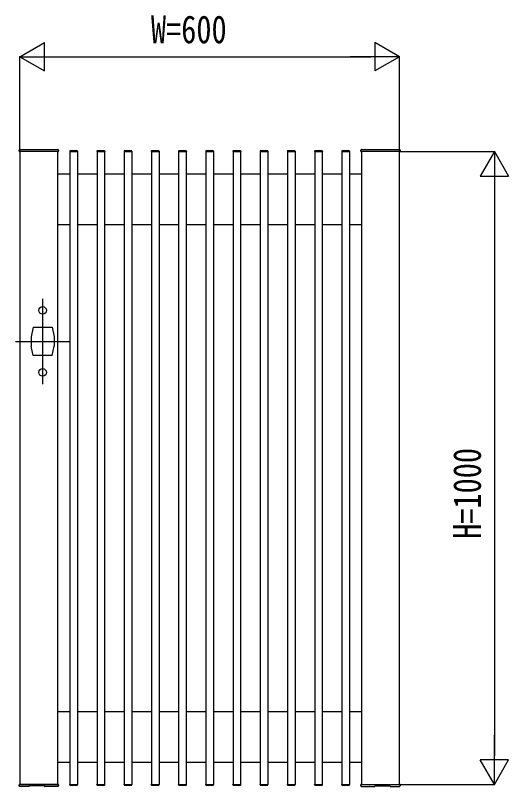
# Model space of a CAD drawing. Units: millimetres, scale not verified. Extents: x -4205 to 4205, y -2970 to 2970.
# Drawn here: x -1712 to -932, y 372 to 1590 of the extents above; entities that cross this region are included whole.
import ezdxf
from ezdxf.enums import TextEntityAlignment as Align

# ---------------------------------------------------------------- set-up
doc = ezdxf.new("R2010")
doc.units = ezdxf.units.MM
doc.header["$LTSCALE"] = 20
for name, color, linetype in [('0-2_YKK_12', 2, 'Continuous'), ('0-3_YKK_A1', 4, 'Continuous'), ('0-4_YKK_D', 6, 'Continuous')]:
    doc.layers.add(name, color=color, linetype=linetype)
doc.styles.add('ＭＳ ゴシック', font='')
doc.styles.get('ＭＳ ゴシック').set_extended_font_data('MS Gothic')

msp = doc.modelspace()

# ---------------------------------------------------------------- linework, layer by layer
at = {"layer": '0-2_YKK_12'}
for p, q in [((-1668.98, 1142.5), (-1668.98, 1007.5)), ((-1711.98, 1075), (-1625.98, 1075))]:
    msp.add_line(p, q, dxfattribs=at)
at = {"layer": '0-3_YKK_A1'}
for p, q in [((-1705.98, 1375.5), (-1705.98, 1377.5)), ((-1704.98, 1378.5), (-1644.98, 1378.5)), ((-1643.98, 1377.5), (-1643.98, 1375.5)), ((-1165.98, 1375.5), (-1165.98, 1377.5)), ((-1164.98, 1378.5), (-1104.98, 1378.5)), ((-1103.98, 1377.5), (-1103.98, 1375.5)), ((-1644.48, 1375), (-1705.48, 1375)), ((-1626.18, 1375.5), (-1626.18, 1375)), ((-1626.18, 1375), (-1613.78, 1375)), ((-1625.98, 1375), (-1625.98, 375)), ((-1625.98, 1375), (-1613.98, 1375)), ((-1625.18, 1376.5), (-1614.78, 1376.5)), ((-1613.98, 1375), (-1613.98, 375)), ((-1613.78, 1375.5), (-1613.78, 1375)), ((-1583.18, 1375.5), (-1583.18, 1375)), ((-1583.18, 1375), (-1570.78, 1375)), ((-1582.98, 1375), (-1582.98, 375)), ((-1582.98, 1375), (-1570.98, 1375)), ((-1582.18, 1376.5), (-1571.78, 1376.5)), ((-1570.98, 1375), (-1570.98, 375)), ((-1570.78, 1375.5), (-1570.78, 1375)), ((-1540.18, 1375.5), (-1540.18, 1375)), ((-1540.18, 1375), (-1527.78, 1375)), ((-1539.98, 1375), (-1539.98, 375)), ((-1539.98, 1375), (-1527.98, 1375)), ((-1539.18, 1376.5), (-1528.78, 1376.5)), ((-1527.98, 1375), (-1527.98, 375)), ((-1527.78, 1375.5), (-1527.78, 1375)), ((-1497.18, 1375.5), (-1497.18, 1375)), ((-1497.18, 1375), (-1484.78, 1375)), ((-1496.98, 1375), (-1496.98, 375)), ((-1496.98, 1375), (-1484.98, 1375)), ((-1496.18, 1376.5), (-1485.78, 1376.5)), ((-1484.98, 1375), (-1484.98, 375)), ((-1484.78, 1375.5), (-1484.78, 1375)), ((-1454.18, 1375.5), (-1454.18, 1375)), ((-1454.18, 1375), (-1441.78, 1375)), ((-1453.98, 1375), (-1453.98, 375)), ((-1453.98, 1375), (-1441.98, 1375)), ((-1453.18, 1376.5), (-1442.78, 1376.5)), ((-1441.98, 1375), (-1441.98, 375)), ((-1441.78, 1375.5), (-1441.78, 1375)), ((-1411.18, 1375.5), (-1411.18, 1375)), ((-1411.18, 1375), (-1398.78, 1375)), ((-1410.98, 1375), (-1410.98, 375)), ((-1410.98, 1375), (-1398.98, 1375)), ((-1410.18, 1376.5), (-1399.78, 1376.5)), ((-1398.98, 1375), (-1398.98, 375)), ((-1398.78, 1375.5), (-1398.78, 1375)), ((-1368.18, 1375.5), (-1368.18, 1375)), ((-1368.18, 1375), (-1355.78, 1375)), ((-1367.98, 1375), (-1367.98, 375)), ((-1367.98, 1375), (-1355.98, 1375)), ((-1367.18, 1376.5), (-1356.78, 1376.5)), ((-1355.98, 1375), (-1355.98, 375)), ((-1355.78, 1375.5), (-1355.78, 1375)), ((-1325.18, 1375.5), (-1325.18, 1375)), ((-1325.18, 1375), (-1312.78, 1375)), ((-1324.98, 1375), (-1324.98, 375)), ((-1324.98, 1375), (-1312.98, 1375)), ((-1324.18, 1376.5), (-1313.78, 1376.5)), ((-1312.98, 1375), (-1312.98, 375)), ((-1312.78, 1375.5), (-1312.78, 1375)), ((-1282.18, 1375.5), (-1282.18, 1375)), ((-1282.18, 1375), (-1269.78, 1375)), ((-1281.98, 1375), (-1281.98, 375)), ((-1281.98, 1375), (-1269.98, 1375)), ((-1281.18, 1376.5), (-1270.78, 1376.5)), ((-1269.98, 1375), (-1269.98, 375)), ((-1269.78, 1375.5), (-1269.78, 1375)), ((-1239.18, 1375.5), (-1239.18, 1375)), ((-1239.18, 1375), (-1226.78, 1375)), ((-1238.98, 1375), (-1238.98, 375)), ((-1238.98, 1375), (-1226.98, 1375)), ((-1238.18, 1376.5), (-1227.78, 1376.5)), ((-1226.98, 1375), (-1226.98, 375)), ((-1226.78, 1375.5), (-1226.78, 1375)), ((-1196.18, 1375.5), (-1196.18, 1375)), ((-1196.18, 1375), (-1183.78, 1375)), ((-1195.98, 1375), (-1195.98, 375)), ((-1195.98, 1375), (-1183.98, 1375)), ((-1195.18, 1376.5), (-1184.78, 1376.5)), ((-1183.98, 1375), (-1183.98, 375)), ((-1183.78, 1375.5), (-1183.78, 1375)), ((-1104.48, 1375), (-1165.48, 1375)), ((-1644.98, 1340), (-1625.98, 1340)), ((-1613.98, 1340), (-1582.98, 1340)), ((-1570.98, 1340), (-1539.98, 1340)), ((-1527.98, 1340), (-1496.98, 1340)), ((-1484.98, 1340), (-1453.98, 1340)), ((-1441.98, 1340), (-1410.98, 1340)), ((-1398.98, 1340), (-1367.98, 1340)), ((-1355.98, 1340), (-1324.98, 1340)), ((-1312.98, 1340), (-1281.98, 1340)), ((-1269.98, 1340), (-1238.98, 1340)), ((-1226.98, 1340), (-1195.98, 1340)), ((-1183.98, 1340), (-1164.98, 1340)), ((-1644.98, 1260), (-1625.98, 1260)), ((-1613.98, 1260), (-1582.98, 1260)), ((-1570.98, 1260), (-1539.98, 1260)), ((-1527.98, 1260), (-1496.98, 1260)), ((-1484.98, 1260), (-1453.98, 1260)), ((-1441.98, 1260), (-1410.98, 1260)), ((-1398.98, 1260), (-1367.98, 1260)), ((-1355.98, 1260), (-1324.98, 1260)), ((-1312.98, 1260), (-1281.98, 1260)), ((-1269.98, 1260), (-1238.98, 1260)), ((-1226.98, 1260), (-1195.98, 1260)), ((-1183.98, 1260), (-1164.98, 1260)), ((-1683.98, 1097.5), (-1686.98, 1082.5)), ((-1683.98, 1097.5), (-1653.98, 1097.5)), ((-1653.98, 1097.5), (-1650.98, 1082.5)), ((-1686.98, 1082.5), (-1686.98, 1067.5)), ((-1650.98, 1082.5), (-1650.98, 1067.5)), ((-1683.98, 1052.5), (-1686.98, 1067.5)), ((-1653.98, 1052.5), (-1650.98, 1067.5)), ((-1653.98, 1052.5), (-1683.98, 1052.5)), ((-1644.98, 490), (-1625.98, 490)), ((-1613.98, 490), (-1582.98, 490)), ((-1570.98, 490), (-1539.98, 490)), ((-1527.98, 490), (-1496.98, 490)), ((-1484.98, 490), (-1453.98, 490)), ((-1441.98, 490), (-1410.98, 490)), ((-1398.98, 490), (-1367.98, 490)), ((-1355.98, 490), (-1324.98, 490)), ((-1312.98, 490), (-1281.98, 490)), ((-1269.98, 490), (-1238.98, 490)), ((-1226.98, 490), (-1195.98, 490)), ((-1183.98, 490), (-1164.98, 490)), ((-1644.98, 410), (-1625.98, 410)), ((-1613.98, 410), (-1582.98, 410)), ((-1570.98, 410), (-1539.98, 410)), ((-1527.98, 410), (-1496.98, 410)), ((-1484.98, 410), (-1453.98, 410)), ((-1441.98, 410), (-1410.98, 410)), ((-1398.98, 410), (-1367.98, 410)), ((-1355.98, 410), (-1324.98, 410)), ((-1312.98, 410), (-1281.98, 410)), ((-1269.98, 410), (-1238.98, 410)), ((-1226.98, 410), (-1195.98, 410)), ((-1183.98, 410), (-1164.98, 410)), ((-1705.98, 374.47), (-1705.98, 374.41)), ((-1705.98, 374.41), (-1705.93, 373.52)), ((-1705.93, 372.44), (-1705.98, 373.48)), ((-1704.98, 375), (-1705.48, 375)), ((-1644.98, 375), (-1704.98, 375)), ((-1690.89, 371.5), (-1704.93, 371.5)), ((-1690.39, 372.07), (-1690.35, 372.76)), ((-1690.39, 371.97), (-1690.39, 372.07)), ((-1666.74, 372.82), (-1689.82, 372.83)), ((-1666.21, 372.75), (-1666.17, 371.97)), ((-1661.08, 371.5), (-1665.67, 371.5)), ((-1645.04, 371.5), (-1654.89, 371.5)), ((-1644.48, 375), (-1644.98, 375)), ((-1643.98, 373.48), (-1644.04, 372.44)), ((-1644.03, 373.52), (-1643.98, 374.41)), ((-1643.98, 374.41), (-1643.98, 374.47)), ((-1626.18, 375), (-1613.78, 375)), ((-1626.18, 374.5), (-1626.18, 375)), ((-1625.98, 375), (-1613.98, 375)), ((-1625.18, 373.5), (-1614.78, 373.5)), ((-1613.78, 374.5), (-1613.78, 375)), ((-1583.18, 375), (-1570.78, 375)), ((-1583.18, 374.5), (-1583.18, 375)), ((-1582.98, 375), (-1570.98, 375)), ((-1582.18, 373.5), (-1571.78, 373.5)), ((-1570.78, 374.5), (-1570.78, 375)), ((-1540.18, 375), (-1527.78, 375)), ((-1540.18, 374.5), (-1540.18, 375)), ((-1539.98, 375), (-1527.98, 375)), ((-1539.18, 373.5), (-1528.78, 373.5)), ((-1527.78, 374.5), (-1527.78, 375)), ((-1497.18, 375), (-1484.78, 375)), ((-1497.18, 374.5), (-1497.18, 375)), ((-1496.98, 375), (-1484.98, 375)), ((-1496.18, 373.5), (-1485.78, 373.5)), ((-1484.78, 374.5), (-1484.78, 375)), ((-1454.18, 375), (-1441.78, 375)), ((-1454.18, 374.5), (-1454.18, 375)), ((-1453.98, 375), (-1441.98, 375)), ((-1453.18, 373.5), (-1442.78, 373.5)), ((-1441.78, 374.5), (-1441.78, 375)), ((-1411.18, 375), (-1398.78, 375)), ((-1411.18, 374.5), (-1411.18, 375)), ((-1410.98, 375), (-1398.98, 375)), ((-1410.18, 373.5), (-1399.78, 373.5)), ((-1398.78, 374.5), (-1398.78, 375)), ((-1368.18, 375), (-1355.78, 375)), ((-1368.18, 374.5), (-1368.18, 375)), ((-1367.98, 375), (-1355.98, 375)), ((-1367.18, 373.5), (-1356.78, 373.5)), ((-1355.78, 374.5), (-1355.78, 375)), ((-1325.18, 375), (-1312.78, 375)), ((-1325.18, 374.5), (-1325.18, 375)), ((-1324.98, 375), (-1312.98, 375)), ((-1324.18, 373.5), (-1313.78, 373.5)), ((-1312.78, 374.5), (-1312.78, 375)), ((-1282.18, 375), (-1269.78, 375)), ((-1282.18, 374.5), (-1282.18, 375)), ((-1281.98, 375), (-1269.98, 375)), ((-1281.18, 373.5), (-1270.78, 373.5)), ((-1269.78, 374.5), (-1269.78, 375)), ((-1239.18, 375), (-1226.78, 375)), ((-1239.18, 374.5), (-1239.18, 375)), ((-1238.98, 375), (-1226.98, 375)), ((-1238.18, 373.5), (-1227.78, 373.5)), ((-1226.78, 374.5), (-1226.78, 375)), ((-1196.18, 375), (-1183.78, 375)), ((-1196.18, 374.5), (-1196.18, 375)), ((-1195.98, 375), (-1183.98, 375)), ((-1195.18, 373.5), (-1184.78, 373.5)), ((-1183.78, 374.5), (-1183.78, 375)), ((-1165.98, 374.41), (-1165.98, 374.47)), ((-1165.93, 373.52), (-1165.98, 374.41)), ((-1165.98, 373.48), (-1165.93, 372.44)), ((-1165.48, 375), (-1164.98, 375)), ((-1164.98, 375), (-1104.98, 375)), ((-1164.92, 371.5), (-1155.07, 371.5)), ((-1148.88, 371.5), (-1144.29, 371.5)), ((-1143.75, 372.75), (-1143.79, 371.97)), ((-1143.22, 372.82), (-1120.14, 372.83)), ((-1119.57, 372.07), (-1119.61, 372.76)), ((-1119.57, 371.97), (-1119.57, 372.07)), ((-1119.07, 371.5), (-1105.03, 371.5)), ((-1104.98, 375), (-1104.48, 375)), ((-1104.04, 372.44), (-1103.98, 373.48)), ((-1103.98, 374.41), (-1104.03, 373.52)), ((-1103.98, 374.47), (-1103.98, 374.41))]:
    msp.add_line(p, q, dxfattribs=at)
for points in [[(-1704.98, 1375), (-1704.98, 375), (-1644.98, 375), (-1644.98, 1375)], [(-1164.98, 1375), (-1164.98, 375), (-1104.98, 375), (-1104.98, 1375)]]:
    msp.add_lwpolyline(points, close=True, dxfattribs=at)
for points in [[(-1705.98, 373.47), (-1705.98, 373.58), (-1705.98, 373.92), (-1705.98, 374.47)], [(-1705.93, 373.52), (-1705.93, 373.15), (-1705.93, 372.85), (-1705.93, 372.64), (-1705.93, 372.49), (-1705.93, 372.47)], [(-1704.93, 371.52), (-1705.08, 371.53), (-1705.23, 371.57), (-1705.37, 371.64), (-1705.5, 371.72), (-1705.62, 371.83), (-1705.72, 371.95), (-1705.79, 372.08), (-1705.85, 372.22), (-1705.88, 372.34), (-1705.89, 372.4)], [(-1689.82, 372.82), (-1689.99, 372.82), (-1690.16, 372.81), (-1690.31, 372.8), (-1690.43, 372.78), (-1690.53, 372.76), (-1690.56, 372.75)], [(-1666.74, 372.82), (-1666.74, 372.82), (-1666.74, 372.82)], [(-1666.74, 372.82), (-1666.74, 372.82), (-1666.74, 372.82)], [(-1666.01, 372.75), (-1666.03, 372.76), (-1666.1, 372.77), (-1666.2, 372.79), (-1666.32, 372.8), (-1666.45, 372.81), (-1666.59, 372.82), (-1666.74, 372.82)], [(-1654.89, 371.5), (-1654.92, 371.5), (-1655.05, 371.51), (-1655.25, 371.51), (-1655.53, 371.52), (-1655.88, 371.53), (-1656.28, 371.54), (-1656.73, 371.55), (-1657.22, 371.56), (-1657.73, 371.56), (-1658.24, 371.56), (-1658.75, 371.56), (-1659.23, 371.55), (-1659.69, 371.54), (-1660.09, 371.53), (-1660.44, 371.52), (-1660.72, 371.51), (-1660.92, 371.51), (-1661.05, 371.5), (-1661.08, 371.5)], [(-1658.31, 371.56), (-1658.1, 371.56), (-1657.88, 371.56)], [(-1644.07, 372.39), (-1644.09, 372.3), (-1644.13, 372.16), (-1644.2, 372.01), (-1644.3, 371.87), (-1644.42, 371.75), (-1644.55, 371.66), (-1644.7, 371.58), (-1644.87, 371.53), (-1645.03, 371.52)], [(-1644.03, 372.45), (-1644.03, 372.45), (-1644.03, 372.51), (-1644.03, 372.67), (-1644.03, 372.92), (-1644.03, 373.52), (-1644.03, 373.52)], [(-1643.98, 374.47), (-1643.98, 373.92), (-1643.98, 373.58), (-1643.98, 373.47)], [(-1165.98, 374.47), (-1165.98, 373.92), (-1165.98, 373.58), (-1165.98, 373.47)], [(-1165.93, 372.45), (-1165.93, 372.45), (-1165.93, 372.51), (-1165.93, 372.67), (-1165.93, 372.92), (-1165.93, 373.52), (-1165.93, 373.52)], [(-1165.89, 372.39), (-1165.87, 372.3), (-1165.83, 372.16), (-1165.76, 372.01), (-1165.66, 371.87), (-1165.54, 371.75), (-1165.41, 371.66), (-1165.26, 371.58), (-1165.09, 371.53), (-1164.93, 371.52)], [(-1155.07, 371.5), (-1155.04, 371.5), (-1154.91, 371.51), (-1154.71, 371.51), (-1154.43, 371.52), (-1154.08, 371.53), (-1153.68, 371.54), (-1153.23, 371.55), (-1152.74, 371.56), (-1152.23, 371.56), (-1151.72, 371.56), (-1151.21, 371.56), (-1150.73, 371.55), (-1150.27, 371.54), (-1149.87, 371.53), (-1149.52, 371.52), (-1149.24, 371.51), (-1149.04, 371.51), (-1148.91, 371.5), (-1148.88, 371.5)], [(-1151.65, 371.56), (-1151.86, 371.56), (-1152.08, 371.56)], [(-1143.95, 372.75), (-1143.93, 372.76), (-1143.86, 372.77), (-1143.76, 372.79), (-1143.64, 372.8), (-1143.51, 372.81), (-1143.37, 372.82), (-1143.22, 372.82)], [(-1143.22, 372.82), (-1143.22, 372.82), (-1143.22, 372.82)], [(-1143.22, 372.82), (-1143.22, 372.82), (-1143.22, 372.82)], [(-1120.14, 372.82), (-1119.97, 372.82), (-1119.8, 372.81), (-1119.65, 372.8), (-1119.53, 372.78), (-1119.44, 372.76), (-1119.4, 372.75)], [(-1105.03, 371.52), (-1104.88, 371.53), (-1104.73, 371.57), (-1104.59, 371.64), (-1104.46, 371.72), (-1104.34, 371.83), (-1104.24, 371.95), (-1104.17, 372.08), (-1104.11, 372.22), (-1104.08, 372.34), (-1104.07, 372.4)], [(-1104.03, 373.52), (-1104.03, 373.15), (-1104.03, 372.85), (-1104.03, 372.64), (-1104.03, 372.49), (-1104.03, 372.47)], [(-1103.98, 373.47), (-1103.98, 373.58), (-1103.98, 373.92), (-1103.98, 374.47)]]:
    msp.add_lwpolyline(points, dxfattribs=at)
for centre in [(-1668.98, 1124), (-1668.98, 1026)]:
    msp.add_circle(centre, 6, dxfattribs=at)
for centre, radius, start, end in [((-1704.98, 1377.5), 1, 90, 180), ((-1644.98, 1377.5), 1, 0, 90), ((-1164.98, 1377.5), 1, 90, 180), ((-1104.98, 1377.5), 1, 0, 90), ((-1705.48, 1375.5), 0.5, 180, 270), ((-1644.48, 1375.5), 0.5, 270, 0), ((-1625.18, 1375.5), 1, 90, 180), ((-1614.78, 1375.5), 1, 0, 90), ((-1582.18, 1375.5), 1, 90, 180), ((-1571.78, 1375.5), 1, 0, 90), ((-1539.18, 1375.5), 1, 90, 180), ((-1528.78, 1375.5), 1, 0, 90), ((-1496.18, 1375.5), 1, 90, 180), ((-1485.78, 1375.5), 1, 0, 90), ((-1453.18, 1375.5), 1, 90, 180), ((-1442.78, 1375.5), 1, 0, 90), ((-1410.18, 1375.5), 1, 90, 180), ((-1399.78, 1375.5), 1, 0, 90), ((-1367.18, 1375.5), 1, 90, 180), ((-1356.78, 1375.5), 1, 0, 90), ((-1324.18, 1375.5), 1, 90, 180), ((-1313.78, 1375.5), 1, 0, 90), ((-1281.18, 1375.5), 1, 90, 180), ((-1270.78, 1375.5), 1, 0, 90), ((-1238.18, 1375.5), 1, 90, 180), ((-1227.78, 1375.5), 1, 0, 90), ((-1195.18, 1375.5), 1, 90, 180), ((-1184.78, 1375.5), 1, 0, 90), ((-1165.48, 1375.5), 0.5, 180, 270), ((-1104.48, 1375.5), 0.5, 270, 0), ((-1705.48, 374.5), 0.5, 90, 183), ((-1690.89, 372), 0.5, 270.59375, 357), ((-1665.67, 372), 0.5, 183, 269.48495), ((-1644.48, 374.5), 0.5, 357, 90), ((-1625.18, 374.5), 1, 180, 270), ((-1614.78, 374.5), 1, 270, 0), ((-1582.18, 374.5), 1, 180, 270), ((-1571.78, 374.5), 1, 270, 0), ((-1539.18, 374.5), 1, 180, 270), ((-1528.78, 374.5), 1, 270, 0), ((-1496.18, 374.5), 1, 180, 270), ((-1485.78, 374.5), 1, 270, 0), ((-1453.18, 374.5), 1, 180, 270), ((-1442.78, 374.5), 1, 270, 0), ((-1410.18, 374.5), 1, 180, 270), ((-1399.78, 374.5), 1, 270, 0), ((-1367.18, 374.5), 1, 180, 270), ((-1356.78, 374.5), 1, 270, 0), ((-1324.18, 374.5), 1, 180, 270), ((-1313.78, 374.5), 1, 270, 0), ((-1281.18, 374.5), 1, 180, 270), ((-1270.78, 374.5), 1, 270, 0), ((-1238.18, 374.5), 1, 180, 270), ((-1227.78, 374.5), 1, 270, 0), ((-1195.18, 374.5), 1, 180, 270), ((-1184.78, 374.5), 1, 270, 0), ((-1165.48, 374.5), 0.5, 90, 183), ((-1144.29, 372), 0.5, 270.51505, 357), ((-1119.07, 372), 0.5, 183, 269.40625), ((-1104.48, 374.5), 0.5, 357, 90)]:
    msp.add_arc(centre, radius, start, end, dxfattribs=at)
at = {"layer": '0-4_YKK_D'}
for p, q in [((-1704.98, 1525), (-1666.01, 1547.5)), ((-1666.01, 1502.5), (-1666.01, 1547.5)), ((-1104.98, 1525), (-1143.95, 1547.5)), ((-1143.95, 1547.5), (-1143.95, 1502.5)), ((-1704.98, 1376), (-1704.98, 1526)), ((-1704.98, 1525), (-1666.01, 1502.5)), ((-1704.98, 1525), (-1627.04, 1525)), ((-1659.98, 1525), (-1149.98, 1525)), ((-1104.98, 1525), (-1182.92, 1525)), ((-1104.98, 1525), (-1143.95, 1502.5)), ((-1104.98, 1376), (-1104.98, 1526)), ((-1103.98, 1375), (-953.98, 1375)), ((-954.98, 1375), (-977.48, 1336.03)), ((-954.98, 1375), (-932.48, 1336.03)), ((-954.98, 1375), (-954.98, 1297.06)), ((-977.48, 1336.03), (-932.48, 1336.03)), ((-954.98, 1330), (-954.98, 420)), ((-954.98, 375), (-954.98, 452.94)), ((-954.98, 375), (-977.48, 413.97)), ((-932.48, 413.97), (-977.48, 413.97)), ((-954.98, 375), (-932.48, 413.97)), ((-1103.98, 375), (-953.98, 375))]:
    msp.add_line(p, q, dxfattribs=at)

# ---------------------------------------------------------------- texts
at = {"layer": '0-4_YKK_D', "style": 'ＭＳ ゴシック', "width": 0.8}
msp.add_text('W=600', height=43.99, dxfattribs=at).set_placement((-1497.78, 1533), align=Align.BOTTOM_LEFT)
msp.add_text('H=1000', height=43.99, rotation=90, dxfattribs=at).set_placement((-962.98, 763), align=Align.BOTTOM_LEFT)

doc.saveas('drawing.dxf')
